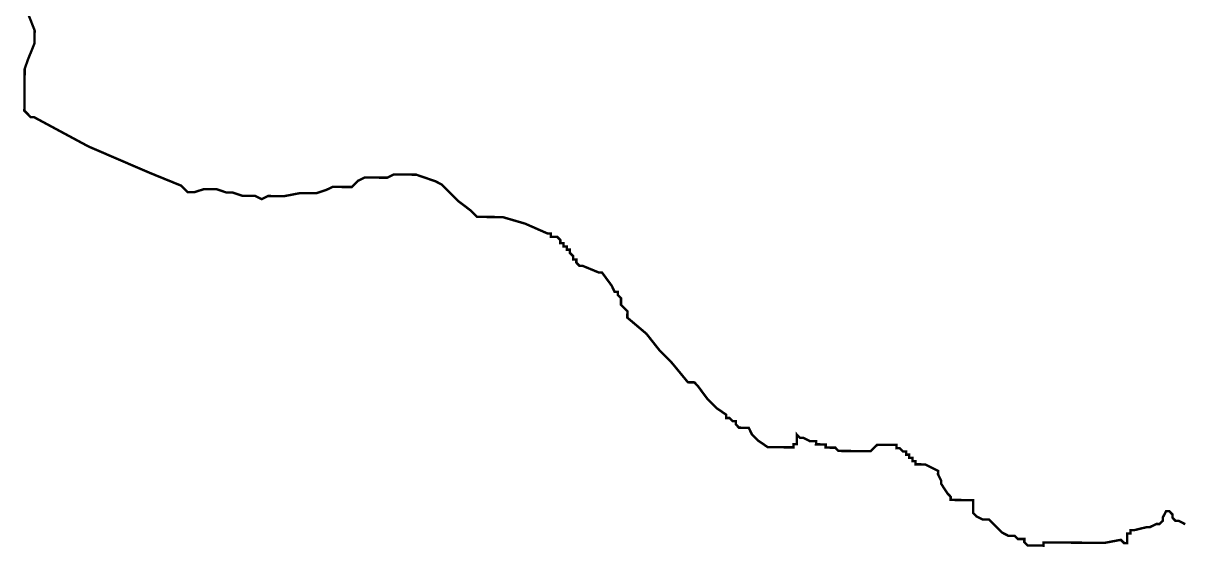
# Model space of a CAD drawing. Header units: metres. Extents: x 290190 to 339802, y 1811045 to 1991312.
# Drawn here: x 304174 to 305627, y 1945592 to 1946250 of the extents above; entities that cross this region are included whole.
import ezdxf

# ---------------------------------------------------------------- set-up
doc = ezdxf.new("R2010")
doc.units = ezdxf.units.M
doc.header["$MEASUREMENT"] = 0
doc.layers.add('HAZARDS LINE', color=1, linetype='Continuous')

msp = doc.modelspace()

# ---------------------------------------------------------------- linework, layer by layer
at = {"layer": 'HAZARDS LINE', "lineweight": 18}
msp.add_lwpolyline([(305631.4, 1945620.8, 3.02, 3.02, 0), (305623.4, 1945624.9, 3.02, 3.02, 0), (305619.3, 1945624.9, 3.02, 3.02, 0), (305615.3, 1945629, 3.02, 3.02, 0), (305615.4, 1945633, 3.02, 3.02, 0), (305611.4, 1945637.1, 3.02, 3.02, 0), (305607.3, 1945637.1, 3.02, 3.02, 0), (305603.2, 1945629.1, 3.02, 3.02, 0), (305603.2, 1945625, 3.02, 3.02, 0), (305599.1, 1945621, 3.02, 3.02, 0), (305595.1, 1945621.1, 3.02, 3.02, 0), (305587, 1945617.1, 3.02, 3.02, 0), (305583, 1945617.1, 3.02, 3.02, 0), (305566.8, 1945613.2, 3.02, 3.02, 0), (305562.8, 1945613.2, 3.02, 3.02, 0), (305562.7, 1945609.2, 3.02, 3.02, 0), (305558.7, 1945609.2, 3.02, 3.02, 0), (305558.6, 1945597.1, 3.02, 3.02, 0), (305554.6, 1945597.2, 3.02, 3.02, 0), (305550.6, 1945601.2, 3.02, 3.02, 0), (305530.4, 1945597.4, 3.02, 3.02, 0), (305453.8, 1945597.9, 3.02, 3.02, 0), (305453.7, 1945593.9, 3.02, 3.02, 0), (305433.6, 1945594.1, 3.02, 3.02, 0), (305429.6, 1945598.1, 3.02, 3.02, 0), (305429.6, 1945602.2, 3.02, 3.02, 0), (305421.5, 1945602.2, 3.02, 3.02, 0), (305417.5, 1945606.3, 3.02, 3.02, 0), (305409.5, 1945606.3, 3.02, 3.02, 0), (305401.4, 1945610.4, 3.02, 3.02, 0), (305385.4, 1945626.7, 3.02, 3.02, 0), (305377.4, 1945626.7, 3.02, 3.02, 0), (305369.3, 1945630.8, 3.02, 3.02, 0), (305365.3, 1945634.9, 3.02, 3.02, 0), (305365.4, 1945651, 3.02, 3.02, 0), (305337.2, 1945651.3, 3.02, 3.02, 0), (305337.2, 1945655.3, 3.02, 3.02, 0), (305333.2, 1945659.4, 3.02, 3.02, 0), (305325.3, 1945671.5, 3.02, 3.02, 0), (305325.3, 1945675.5, 3.02, 3.02, 0), (305321.3, 1945683.6, 3.02, 3.02, 0), (305321.4, 1945687.7, 3.02, 3.02, 0), (305305.3, 1945695.9, 3.02, 3.02, 0), (305293.2, 1945696, 3.02, 3.02, 0), (305293.2, 1945700, 3.02, 3.02, 0), (305289.2, 1945700, 3.02, 3.02, 0), (305289.2, 1945704.1, 3.02, 3.02, 0), (305285.2, 1945704.1, 3.02, 3.02, 0), (305285.2, 1945708.1, 3.02, 3.02, 0), (305281.2, 1945708.1, 3.02, 3.02, 0), (305281.2, 1945712.2, 3.02, 3.02, 0), (305277.2, 1945712.2, 3.02, 3.02, 0), (305273.2, 1945716.3, 3.02, 3.02, 0), (305269.1, 1945716.3, 3.02, 3.02, 0), (305269.2, 1945720.3, 3.02, 3.02, 0), (305245, 1945720.5, 3.02, 3.02, 0), (305240.9, 1945716.5, 3.02, 3.02, 0), (305236.8, 1945712.5, 3.02, 3.02, 0), (305196.5, 1945712.8, 3.02, 3.02, 0), (305192.5, 1945716.9, 3.02, 3.02, 0), (305180.4, 1945717, 3.02, 3.02, 0), (305180.4, 1945721, 3.02, 3.02, 0), (305168.3, 1945721.1, 3.02, 3.02, 0), (305168.4, 1945725.1, 3.02, 3.02, 0), (305160.3, 1945725.2, 3.02, 3.02, 0), (305152.3, 1945729.3, 3.02, 3.02, 0), (305148.2, 1945729.3, 3.02, 3.02, 0), (305144.2, 1945733.4, 3.02, 3.02, 0), (305144.2, 1945721.3, 3.02, 3.02, 0), (305140.1, 1945721.3, 3.02, 3.02, 0), (305140.1, 1945717.3, 3.02, 3.02, 0), (305107.8, 1945717.5, 3.02, 3.02, 0), (305095.8, 1945725.7, 3.02, 3.02, 0), (305087.8, 1945733.8, 3.02, 3.02, 0), (305083.8, 1945741.9, 3.02, 3.02, 0), (305071.7, 1945742, 3.02, 3.02, 0), (305067.7, 1945746.1, 3.02, 3.02, 0), (305067.7, 1945750.1, 3.02, 3.02, 0), (305063.7, 1945750.1, 3.02, 3.02, 0), (305059.7, 1945754.2, 3.02, 3.02, 0), (305055.7, 1945754.2, 3.02, 3.02, 0), (305055.7, 1945758.3, 3.02, 3.02, 0), (305043.7, 1945766.4, 3.02, 3.02, 0), (305031.7, 1945778.6, 3.02, 3.02, 0), (305019.7, 1945794.8, 3.02, 3.02, 0), (305015.7, 1945798.9, 3.02, 3.02, 0), (305007.6, 1945799, 3.02, 3.02, 0), (304987.6, 1945823.3, 3.02, 3.02, 0), (304971.6, 1945839.6, 3.02, 3.02, 0), (304955.6, 1945859.9, 3.02, 3.02, 0), (304931.6, 1945880.2, 3.02, 3.02, 0), (304931.7, 1945888.3, 3.02, 3.02, 0), (304923.7, 1945896.4, 3.02, 3.02, 0), (304923.7, 1945904.5, 3.02, 3.02, 0), (304919.7, 1945908.5, 3.02, 3.02, 0), (304919.7, 1945912.6, 3.02, 3.02, 0), (304915.7, 1945912.6, 3.02, 3.02, 0), (304911.7, 1945920.7, 3.02, 3.02, 0), (304899.8, 1945936.9, 3.02, 3.02, 0), (304895.7, 1945936.9, 3.02, 3.02, 0), (304875.6, 1945945.2, 3.02, 3.02, 0), (304871.6, 1945945.2, 3.02, 3.02, 0), (304867.6, 1945949.3, 3.02, 3.02, 0), (304867.6, 1945953.3, 3.02, 3.02, 0), (304863.6, 1945953.3, 3.02, 3.02, 0), (304863.6, 1945957.4, 3.02, 3.02, 0), (304859.6, 1945961.4, 3.02, 3.02, 0), (304859.6, 1945965.5, 3.02, 3.02, 0), (304855.6, 1945965.5, 3.02, 3.02, 0), (304855.6, 1945969.5, 3.02, 3.02, 0), (304851.6, 1945969.6, 3.02, 3.02, 0), (304851.6, 1945973.6, 3.02, 3.02, 0), (304847.6, 1945973.6, 3.02, 3.02, 0), (304847.6, 1945977.6, 3.02, 3.02, 0), (304843.6, 1945981.7, 3.02, 3.02, 0), (304835.6, 1945981.8, 3.02, 3.02, 0), (304835.6, 1945985.8, 3.02, 3.02, 0), (304831.6, 1945985.8, 3.02, 3.02, 0), (304803.4, 1945998.2, 3.02, 3.02, 0), (304775.3, 1946006.4, 3.02, 3.02, 0), (304743, 1946006.7, 3.02, 3.02, 0), (304735, 1946014.8, 3.02, 3.02, 0), (304718.9, 1946027, 3.02, 3.02, 0), (304698.9, 1946047.3, 3.02, 3.02, 0), (304690.9, 1946051.4, 3.02, 3.02, 0), (304666.8, 1946059.7, 3.02, 3.02, 0), (304638.5, 1946059.9, 3.02, 3.02, 0), (304630.4, 1946055.9, 3.02, 3.02, 0), (304602.2, 1946056.1, 3.02, 3.02, 0), (304594.1, 1946052.2, 3.02, 3.02, 0), (304586, 1946044.2, 3.02, 3.02, 0), (304561.8, 1946044.3, 3.02, 3.02, 0), (304553.7, 1946040.4, 3.02, 3.02, 0), (304541.6, 1946036.4, 3.02, 3.02, 0), (304521.4, 1946036.6, 3.02, 3.02, 0), (304501.2, 1946032.7, 3.02, 3.02, 0), (304481, 1946032.9, 3.02, 3.02, 0), (304472.9, 1946028.9, 3.02, 3.02, 0), (304464.9, 1946033, 3.02, 3.02, 0), (304448.8, 1946033.1, 3.02, 3.02, 0), (304436.7, 1946037.2, 3.02, 3.02, 0), (304428.6, 1946037.3, 3.02, 3.02, 0), (304416.6, 1946041.4, 3.02, 3.02, 0), (304400.4, 1946041.5, 3.02, 3.02, 0), (304388.3, 1946037.6, 3.02, 3.02, 0), (304380.2, 1946037.7, 3.02, 3.02, 0), (304372.2, 1946045.8, 3.02, 3.02, 0), (304332, 1946062.2, 3.02, 3.02, 0), (304255.7, 1946095.1, 3.02, 3.02, 0), (304187.4, 1946131.9, 3.02, 3.02, 0), (304183.3, 1946131.9, 3.02, 3.02, 0), (304179.3, 1946136, 3.02, 3.02, 0), (304175.3, 1946140, 3.02, 3.02, 0), (304175.7, 1946192.5, 3.02, 3.02, 0), (304179.9, 1946204.5, 3.02, 3.02, 0), (304188.1, 1946224.7, 3.02, 3.02, 0), (304188.2, 1946240.8, 3.02, 3.02, 0), (304180.3, 1946261, 3.02, 3.02, 0)], format="xyseb", dxfattribs=at)

doc.saveas('drawing.dxf')
